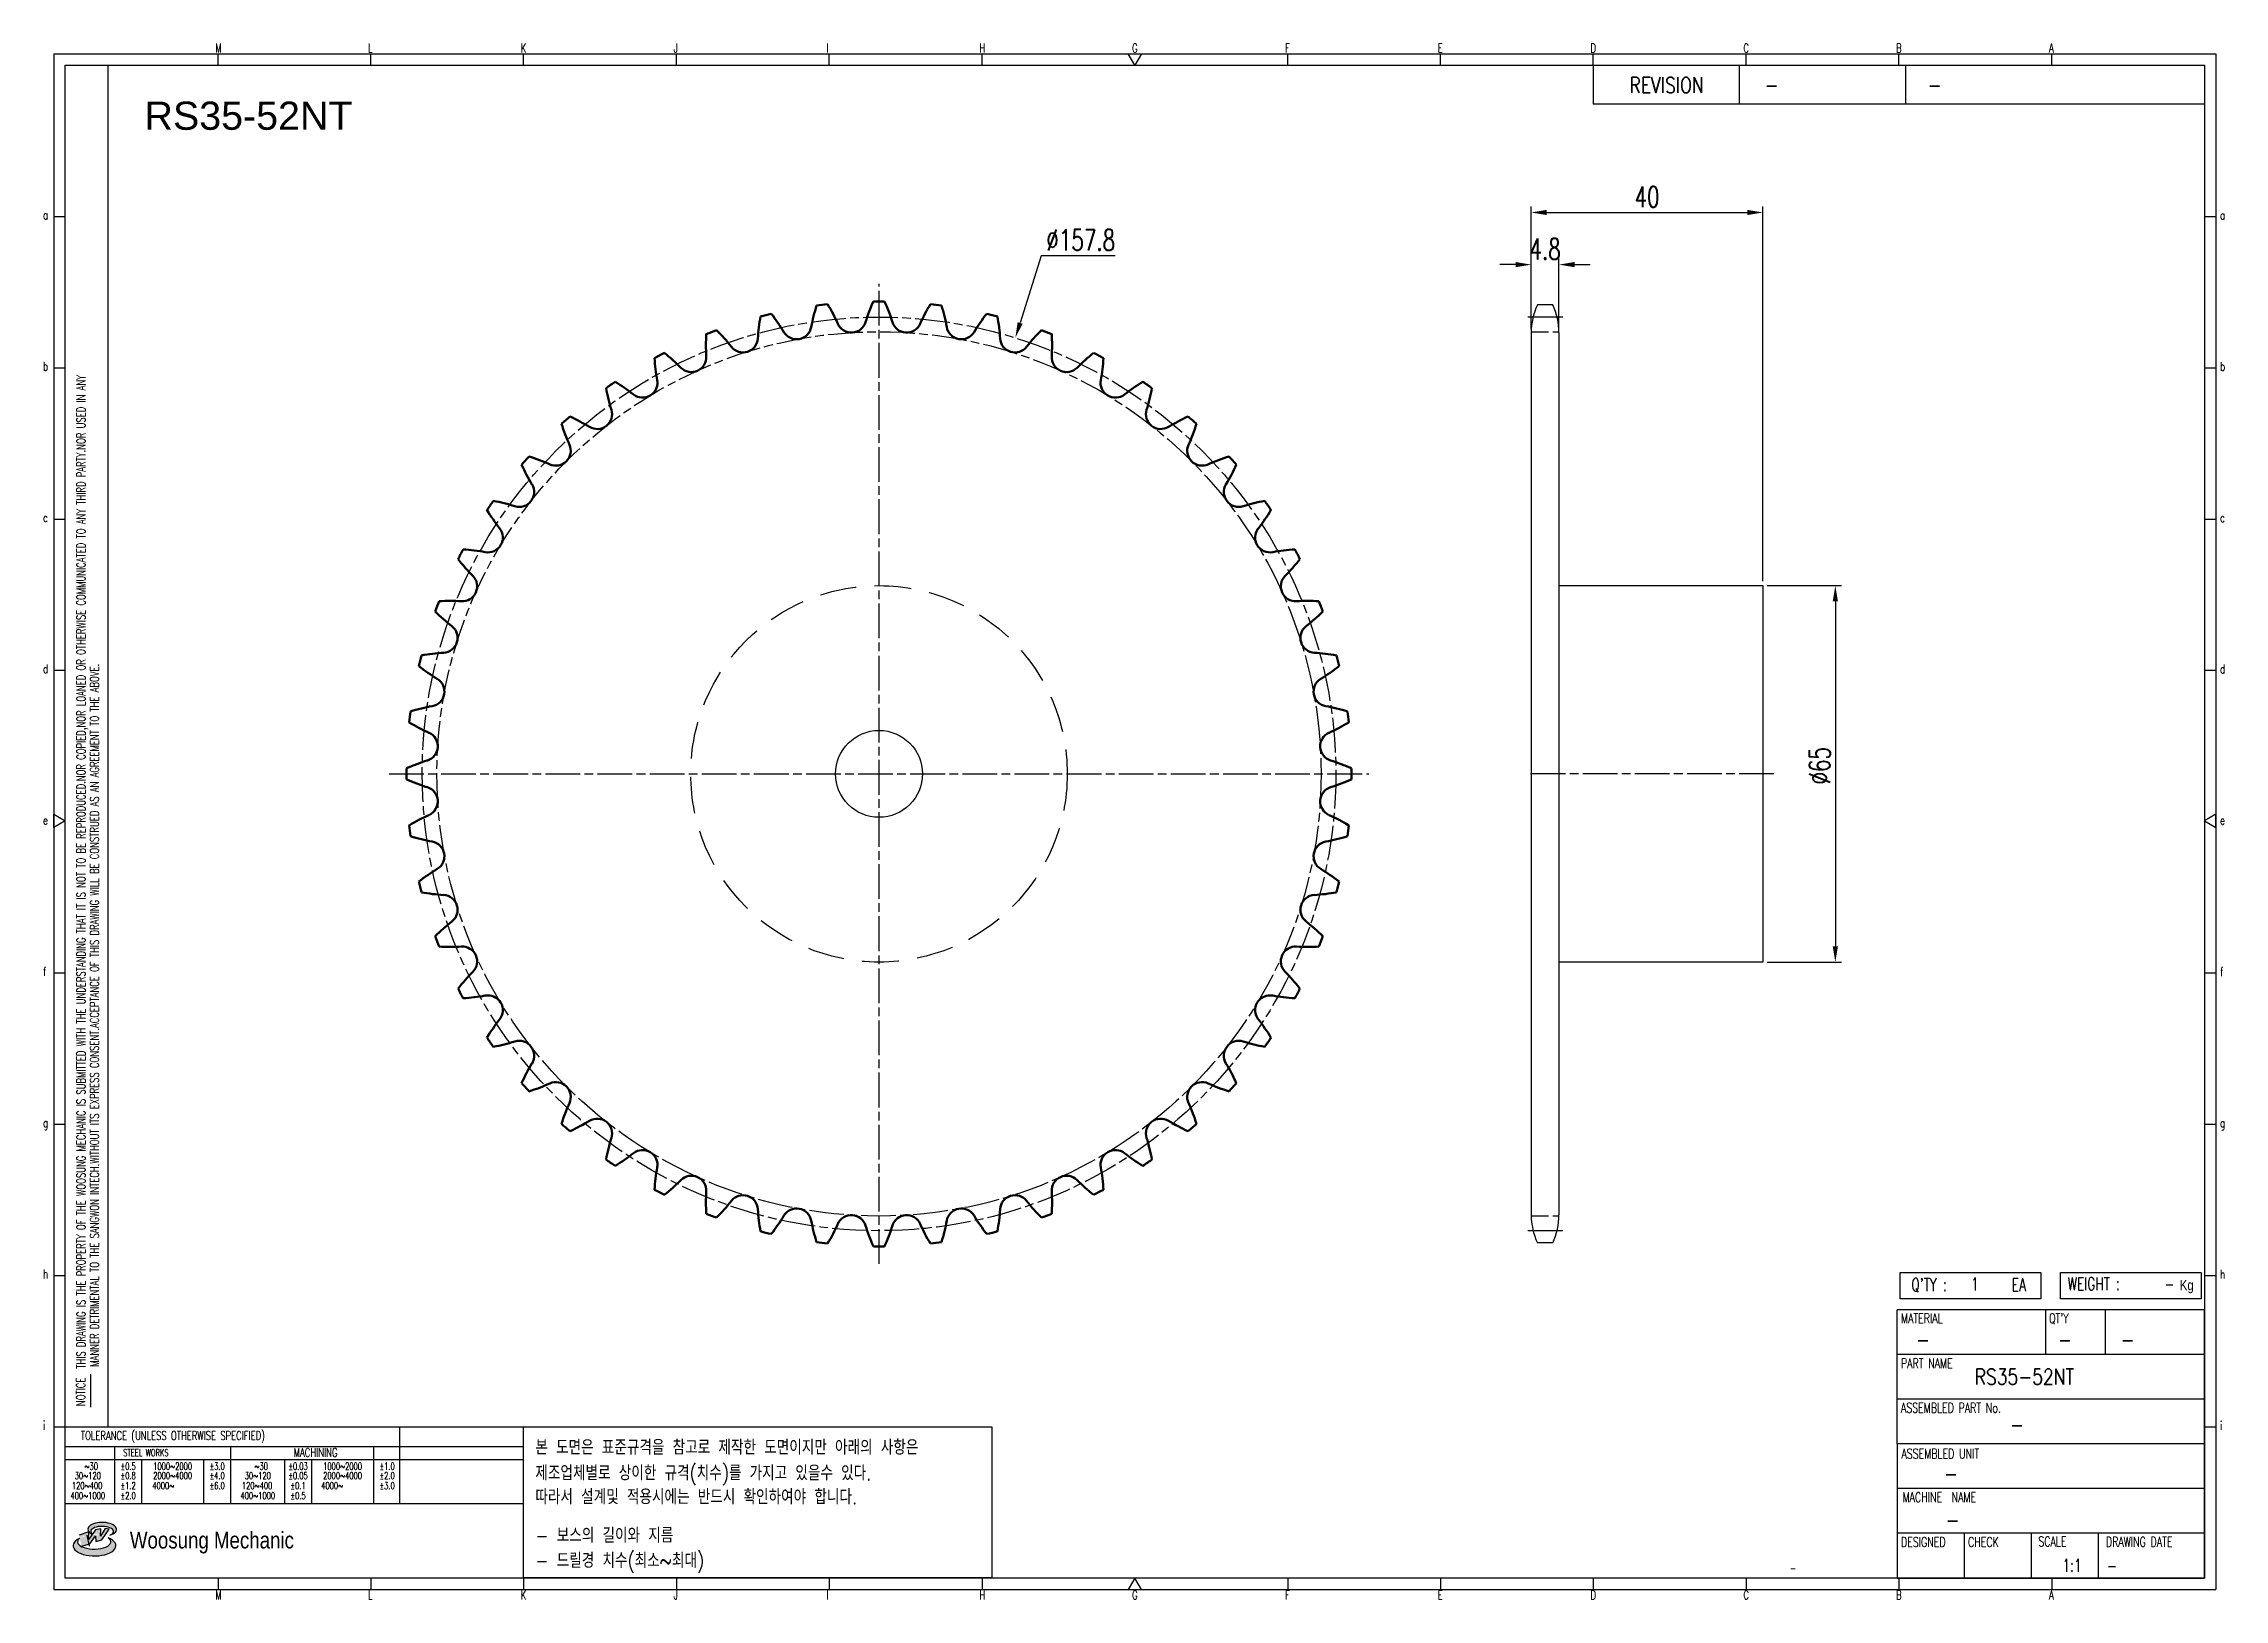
# Model space of a CAD drawing. Header units: millimetres. Extents: x -44812 to -44435, y 1096 to 1364.
import ezdxf
from ezdxf.enums import TextEntityAlignment as Align

# ---------------------------------------------------------------- set-up
doc = ezdxf.new("R2010")
doc.units = ezdxf.units.MM
for name, pattern in [('AM_ISO02W050', [7.5, 6, -1.5]), ('AM_ISO02W050x2', [3.75, 3, -0.75]), ('AM_ISO08W050', [18, 12, -1.5, 3, -1.5]), ('AM_ISO08W050x2', [9, 6, -0.75, 1.5, -0.75]), ('HIDDEN', [9.525, 6.35, -3.175])]:
    doc.linetypes.add(name, pattern=pattern)
for name, color, linetype, lineweight in [('AM_0N', 7, 'Continuous', 50), ('AM_3N', 6, 'AM_ISO02W050', 25), ('AM_7', 4, 'AM_ISO08W050', 25), ('AM_7N', 4, 'AM_ISO08W050', 25)]:
    doc.layers.add(name, color=color, linetype=linetype, lineweight=lineweight)
for name, color, linetype in [('HL', 2, 'HIDDEN'), ('S-DIM', 7, 'Continuous'), ('TITLE', 7, 'Continuous'), ('도면레이아웃', 7, 'Continuous')]:
    doc.layers.add(name, color=color, linetype=linetype)
doc.styles.add('HAN', font='ROMANS.shx', dxfattribs={"width": 0.7, "bigfont": 'whgtxt.shx'})
doc.styles.add('HKD_ST2', font='romans.shx', dxfattribs={"width": 0.7, "height": 4, "bigfont": '@extfont2.shx'})
doc.styles.add('HSG', font='SIMPLEX.shx', dxfattribs={"width": 0.7, "bigfont": 'HSG.shx'})
doc.styles.add('ROMANS', font='romans.shx', dxfattribs={"width": 0.7, "bigfont": 'whgtxt.shx'})
doc.styles.add('SLDTEXTSTYLE4', font='arial.ttf', dxfattribs={"width": 0.8})
doc.styles.get("Standard").update_dxf_attribs({"font": 'arial.ttf'})
doc.dimstyles.new('APP6', dxfattribs={"dimscale": 1.5, "dimtxt": 2.4, "dimasz": 1.8, "dimexe": 0.7, "dimexo": 0.5, "dimgap": 0.6, "dimtad": 1, "dimtoh": 1, "dimdec": 1, "dimrnd": 0.01, "dimzin": 9, "dimdsep": 46, "dimtxsty": 'HSG', "dimcen": 0, "dimclrd": 1, "dimclre": 1, "dimclrt": 256, "dimazin": 2, "dimtp": 1, "dimtm": 1, "dimtfac": 0.5, "dimtdec": 1, "dimtofl": 0, "dimtmove": 0, "dimatfit": 3, "dimfxl": 0, "dimtvp": 1, "dimtolj": 2, "dimlwd": -1, "dimlwe": -1, "dimarcsym": 0})

# ---------------------------------------------------------------- blocks, each defined once
blk = doc.blocks.new('SUYWSHJH')
at = {"layer": '도면레이아웃'}
h = blk.add_hatch(color=10, dxfattribs=at)
h.paths.add_polyline_path([(1.544, 35.177), (1.554, 34.966), (1.779, 35.034), (2.054, 35.422), (1.908, 35.446), (1.728, 35.167), (1.741, 35.439), (1.547, 35.405), (1.292, 35.041), (1.295, 35.33), (0.943, 35.208), (1.03, 34.8), (1.336, 34.885)])
edge = h.paths.add_edge_path()
edge.add_ellipse((1.795, 35.421), major_axis=(-0.53, 0), ratio=0.487785, start_angle=122.36065, end_angle=403.39574)
edge.add_line((1.411, 35.244), (1.419, 35.261))
edge.add_ellipse((1.798, 35.344), major_axis=(-0.423, 0), ratio=0.444396, start_angle=131.58977, end_angle=386.19408, ccw=False)
edge = h.paths.add_edge_path()
edge.add_ellipse((1.512, 34.815), major_axis=(-0.793, 0), ratio=0.480113, start_angle=314.67633, end_angle=590.85213)
edge.add_ellipse((1.501, 34.958), major_axis=(-0.62, 0), ratio=0.43311, start_angle=331.7024, end_angle=574.42495, ccw=False)
for p, q in [((0, 90.118), (80.15, 90.118)), ((0, 90.118), (0, 33.191)), ((6.089, 89.693), (6.089, 90.118)), ((11.753, 89.693), (11.753, 90.118)), ((17.418, 89.693), (17.418, 90.118)), ((23.082, 89.693), (23.082, 90.118)), ((28.746, 89.693), (28.746, 90.118)), ((34.411, 89.693), (34.411, 90.118)), ((45.739, 89.693), (45.739, 90.118)), ((51.404, 89.693), (51.404, 90.118)), ((57.068, 89.693), (57.068, 90.118)), ((62.732, 89.693), (62.732, 90.118)), ((68.397, 89.693), (68.397, 90.118)), ((74.061, 89.693), (74.061, 90.118)), ((80.15, 90.118), (80.15, 33.191)), ((0, 84.085), (0.425, 84.085)), ((79.725, 84.085), (80.15, 84.085)), ((0, 78.478), (0.425, 78.478)), ((79.725, 78.478), (80.15, 78.478)), ((0, 72.87), (0.425, 72.87)), ((79.725, 72.87), (80.15, 72.87)), ((0, 67.262), (0.425, 67.262)), ((79.725, 67.262), (80.15, 67.262)), ((0, 56.047), (0.425, 56.047)), ((79.725, 56.047), (80.15, 56.047)), ((0, 50.439), (0.425, 50.439)), ((79.725, 50.439), (80.15, 50.439)), ((0, 44.832), (0.425, 44.832)), ((79.725, 44.832), (80.15, 44.832)), ((1.377, 39.947), (1.377, 41.174)), ((0, 39.224), (0.425, 39.224)), ((79.725, 39.224), (80.15, 39.224)), ((0, 33.191), (80.15, 33.191)), ((6.089, 33.616), (6.089, 33.191)), ((11.753, 33.616), (11.753, 33.191)), ((17.418, 33.616), (17.418, 33.191)), ((23.082, 33.616), (23.082, 33.191)), ((28.746, 33.616), (28.746, 33.191)), ((34.411, 33.616), (34.411, 33.191)), ((45.739, 33.616), (45.739, 33.191)), ((51.404, 33.616), (51.404, 33.191)), ((57.068, 33.616), (57.068, 33.191)), ((62.732, 33.616), (62.732, 33.191)), ((68.397, 33.616), (68.397, 33.191)), ((74.061, 33.616), (74.061, 33.191))]:
    blk.add_line(p, q)
at = {"color": 2}
for p, q in [((2.017, 39.224), (2.017, 89.693)), ((0.425, 39.224), (17.418, 39.224)), ((12.816, 39.224), (12.816, 36.382)), ((17.418, 33.616), (17.418, 39.224)), ((0.425, 38.487), (17.418, 38.487)), ((0.425, 38.012), (17.418, 38.012)), ((2.257, 38.487), (2.257, 36.382)), ((3.257, 38.012), (3.257, 36.382)), ((5.557, 38.012), (5.557, 36.382)), ((6.557, 38.5), (6.557, 36.382)), ((8.557, 38.012), (8.557, 36.382)), ((9.557, 38.026), (9.557, 36.382)), ((11.857, 38.487), (11.857, 36.382)), ((0.425, 36.382), (17.418, 36.382))]:
    blk.add_line(p, q, dxfattribs=at)
at = {"color": 6, "ltscale": 0.5}
for p, q in [((57.068, 89.693), (57.068, 88.246)), ((62.47, 89.693), (62.47, 88.246)), ((68.635, 89.693), (68.635, 88.246)), ((79.725, 88.246), (57.068, 88.246)), ((68.336, 38.59), (68.336, 43.563)), ((79.725, 43.563), (68.336, 43.563)), ((73.827, 43.563), (73.827, 41.905)), ((76.037, 43.563), (76.037, 41.905)), ((79.725, 38.59), (79.725, 43.563)), ((79.725, 41.905), (68.336, 41.905)), ((79.725, 40.248), (68.336, 40.248)), ((68.336, 38.59), (68.336, 33.616)), ((79.725, 38.59), (68.336, 38.59)), ((79.725, 33.616), (79.725, 38.59)), ((79.725, 36.932), (68.336, 36.932)), ((79.725, 35.274), (68.336, 35.274)), ((70.822, 33.616), (70.822, 35.274)), ((73.309, 33.616), (73.309, 35.274)), ((75.796, 33.616), (75.796, 35.274)), ((68.336, 33.616), (79.725, 33.616))]:
    blk.add_line(p, q, dxfattribs=at)
for points in [[(40.075, 89.693), (39.83, 90.118), (40.32, 90.118)], [(0.425, 89.693), (79.725, 89.693), (79.725, 33.616), (0.425, 33.616)], [(0.425, 61.679), (0, 61.433), (0, 61.924)], [(79.725, 61.679), (80.15, 61.433), (80.15, 61.924)], [(40.075, 33.616), (39.83, 33.191), (40.32, 33.191)]]:
    blk.add_lwpolyline(points, close=True)
at = {"layer": 'TITLE', "color": 20}
for p, q in [((68.449, 43.961), (68.449, 44.936)), ((68.449, 44.936), (73.654, 44.936)), ((73.654, 44.936), (73.654, 43.961)), ((74.39, 43.961), (74.39, 44.936)), ((74.39, 44.936), (79.595, 44.936)), ((79.595, 44.936), (79.595, 43.961)), ((73.654, 43.961), (68.449, 43.961)), ((79.595, 43.961), (74.39, 43.961))]:
    blk.add_line(p, q, dxfattribs=at)
at = {"layer": '도면레이아웃'}
for p, q in [((1.295, 35.33), (0.943, 35.208)), ((1.03, 34.8), (1.336, 34.885)), ((1.224, 35.208), (1.311, 34.8)), ((1.224, 35.208), (1.224, 35.208)), ((1.547, 35.405), (1.292, 35.041)), ((1.292, 35.041), (1.295, 35.33)), ((1.336, 34.885), (1.544, 35.177)), ((1.419, 35.261), (1.411, 35.244)), ((1.544, 35.177), (1.554, 34.966)), ((1.741, 35.439), (1.547, 35.405)), ((1.554, 34.966), (1.779, 35.034)), ((1.908, 35.446), (1.728, 35.167)), ((1.728, 35.167), (1.741, 35.439)), ((1.779, 35.034), (2.054, 35.422)), ((2.054, 35.422), (1.908, 35.446))]:
    blk.add_line(p, q, dxfattribs=at)
for centre, major_axis, ratio, start_param, end_param in [((1.795, 35.421), (-0.53, 0), 0.487785, 2.135596, 7.040584), ((1.512, 34.815), (-0.793, 0), 0.480113, 5.492138, 10.312315), ((1.501, 34.958), (-0.62, 0), 0.43311, 5.789299, 10.025607), ((1.798, 35.344), (-0.423, 0), 0.444396, 2.296675, 6.740358)]:
    blk.add_ellipse(centre, major_axis=major_axis, ratio=ratio, start_param=start_param, end_param=end_param, dxfattribs=at)
at = {"color": 4, "style": 'HKD_ST2', "width": 0.7}
for s, p in [('M', (5.988, 90.164)), ('L', (11.652, 90.164)), ('K', (17.316, 90.164)), ('J', (22.981, 90.164)), ('I', (28.645, 90.164)), ('H', (34.309, 90.164)), ('G', (39.974, 90.164)), ('F', (45.638, 90.164)), ('E', (51.302, 90.164)), ('D', (56.967, 90.164)), ('C', (62.631, 90.164)), ('B', (68.295, 90.164)), ('A', (73.96, 90.164)), ('a', (-0.395, 83.976)), ('a', (80.305, 83.97)), ('b', (-0.395, 78.368)), ('b', (80.305, 78.362)), ('c', (-0.395, 72.76)), ('c', (80.305, 72.754)), ('d', (-0.395, 67.153)), ('d', (80.305, 67.147)), ('e', (-0.395, 61.545)), ('e', (80.305, 61.539)), ('f', (-0.395, 55.937)), ('f', (80.305, 55.931)), ('g', (-0.395, 50.33)), ('g', (80.305, 50.324)), ('h', (-0.395, 44.722)), ('h', (80.305, 44.716)), ('i', (-0.395, 39.114)), ('i', (80.305, 39.108)), ('M', (5.988, 32.824)), ('L', (11.652, 32.824)), ('K', (17.316, 32.824)), ('J', (22.981, 32.824)), ('I', (28.645, 32.824)), ('H', (34.309, 32.824)), ('G', (39.974, 32.824)), ('F', (45.638, 32.824)), ('E', (51.302, 32.824)), ('D', (56.967, 32.824)), ('C', (62.631, 32.824)), ('B', (68.295, 32.824)), ('A', (73.96, 32.824))]:
    blk.add_text(s, height=0.326, dxfattribs=at).set_placement(p)
for s, height, style, width, p in [('REVISION', 0.5806, 'HAN', 0.8, (58.415, 88.664)), ('-', 0.581, 'HAN', 0.8, (63.426, 88.664)), ('-', 0.581, 'HAN', 0.8, (69.468, 88.664)), ("Q'TY : ", 0.4746, 'HKD_ST2', 0.7, (68.857, 44.253)), ('1', 0.475, 'HKD_ST2', 0.7, (71.071, 44.275)), ('EA', 0.4746, 'HKD_ST2', 0.7, (72.578, 44.253)), ('WEIGHT : ', 0.4746, 'HKD_ST2', 0.7, (74.65, 44.286)), ('-', 0.581, 'HAN', 0.8, (69.029, 42.157)), ('-', 0.581, 'HAN', 0.8, (74.289, 42.157)), ('-', 0.581, 'HAN', 0.8, (76.623, 42.157)), ('-', 0.581, 'HAN', 0.8, (72.515, 39.013)), ('-', 0.581, 'HAN', 0.8, (70.067, 37.189)), ('-', 0.581, 'HAN', 0.8, (70.126, 35.48)), ('1:1', 0.4746, 'HKD_ST2', 0.7, (74.458, 33.848)), ('-', 0.475, 'HKD_ST2', 0.7, (76.112, 33.837))]:
    blk.add_text(s, height=height, dxfattribs=dict(style=style, width=width)).set_placement(p)
at = {"color": 1, "style": 'HKD_ST2', "width": 0.7}
for s, p in [(' THIS DRAWING IS THE PROPERTY OF THE WOOSUNG MECHANIC IS SUBMITTED WITH THE UNDERSTANDING THAT IT IS NOT TO BE REPRODUCED.NOR COPIED,NOR LOANED OR OTHERWISE COMMUNICATED TO ANY THIRD PARTY.NOR USED IN ANY', (1.173, 41.217)), ('MANNER DETRIMENTAL TO THE SANGWON INTECH.WITHOUT ITS EXPRESS CONSENT.ACCEPTANCE OF THIS DRAWING WILL BE CONSTRUED AS AN AGREEMENT TO THE ABOVE.', (1.672, 41.447))]:
    blk.add_text(s, height=0.326266, rotation=90, dxfattribs=at).set_placement(p)
at = {"style": 'HKD_ST2', "width": 0.7}
blk.add_text('-', height=0.475, dxfattribs=at).set_placement((78.613, 44.286), align=Align.RIGHT)
at = {"color": 4, "style": 'HKD_ST2', "width": 0.7}
for s, height, p in [('MATERIAL', 0.3651, (68.474, 43.425)), ("QT'Y", 0.3651, (73.965, 43.425)), ('PART NAME', 0.3651, (68.474, 41.756)), ('ASSEMBLED PART No.', 0.36511, (68.474, 40.109)), ('ASSEMBLED UNIT', 0.36511, (68.49, 38.408)), ('MACHINE  NAME', 0.36511, (68.532, 36.794)), ('DESIGNED', 0.3651, (68.474, 35.136)), ('CHECK', 0.3651, (70.961, 35.136)), ('SCALE', 0.3651, (73.566, 35.153)), ('DRAWING DATE', 0.36511, (76.071, 35.141))]:
    blk.add_text(s, height=height, dxfattribs=at).set_placement(p, align=Align.TOP_LEFT)
at = {"style": 'HKD_ST2', "width": 0.7}
blk.add_text('NOTICE', height=0.3263, rotation=90, dxfattribs=at).set_placement((1.163, 39.988))
for s, height, style, width, p in [('TOLERANCE (UNLESS OTHERWISE SPECIFIED)', 0.32627, 'HKD_ST2', 0.7, (4.417, 38.896)), ('-', 0.326, 'ROMANS', 0.65, (64.469, 33.975))]:
    blk.add_text(s, height=height, dxfattribs=dict(style=style, width=width)).set_placement(p, align=Align.MIDDLE_CENTER)
at = {"color": 4, "style": 'HKD_ST2', "width": 0.7}
for s, height, p in [('STEEL WORKS', 0.26101, (3.416, 38.268)), ('MACHINING', 0.3263, (9.707, 38.27)), ('%%P0.5', 0.261, (2.757, 37.762)), ('%%P0.8', 0.261, (2.757, 37.411)), ('%%P3.0', 0.261, (6.057, 37.762)), ('%%P4.0', 0.261, (6.057, 37.411)), ('%%P0.03', 0.261, (9.057, 37.762)), ('%%P0.05', 0.261, (9.057, 37.411)), ('%%P1.0', 0.261, (12.357, 37.762)), ('%%P2.0', 0.261, (12.357, 37.411)), ('%%P1.2', 0.261, (2.757, 37.045)), ('%%P2.0', 0.261, (2.757, 36.67)), ('%%P6.0', 0.261, (6.057, 37.045)), ('%%P0.1', 0.261, (9.057, 37.045)), ('%%P0.5', 0.261, (9.057, 36.67)), ('%%P3.0', 0.261, (12.357, 37.045))]:
    blk.add_text(s, height=height, dxfattribs=at).set_placement(p, align=Align.MIDDLE)
for s, height, p in [('30%%126120', 0.261, (1.263, 37.411)), ('%%12630', 0.261, (1.389, 37.762)), ('2000%%1264000', 0.26101, (4.407, 37.411)), ('1000%%1262000', 0.26101, (4.407, 37.762)), ('30%%126120', 0.261, (7.563, 37.411)), ('%%12630', 0.261, (7.689, 37.762)), ('2000%%1264000', 0.26101, (10.707, 37.411)), ('1000%%1262000', 0.26101, (10.707, 37.762)), ('400%%1261000', 0.26101, (1.263, 36.67)), ('120%%126400', 0.26101, (1.237, 37.045)), ('4000%%126', 0.261, (4.061, 37.045)), ('400%%1261000', 0.26101, (7.563, 36.67)), ('120%%126400', 0.26101, (7.537, 37.045)), ('4000%%126', 0.261, (10.321, 37.045))]:
    blk.add_text(s, height=height, dxfattribs=at).set_placement(p, align=Align.MIDDLE_CENTER)
at = {"color": 1, "style": 'SLDTEXTSTYLE4', "width": 0.8}
blk.add_text('Woosung Mechanic', height=0.61957, dxfattribs=at).set_placement((2.822, 34.711))
at = {"layer": 'TITLE', "width": 0.8}
blk.add_text('Kg', height=0.3789, dxfattribs=at).set_placement((78.807, 44.286))
blk = doc.blocks.new('*D615')
at = {"layer": 'Defpoints', "color": 0, "transparency": 16777216}
for p in [(-44550.11, 1326.31), (-44554.91, 1314.54), (-44550.11, 1314.54)]:
    blk.add_point(p, dxfattribs=at)
at = {"layer": 'S-DIM', "color": 1, "transparency": 16777216}
for p, q in [((-44557.61, 1326.31), (-44560.31, 1326.31)), ((-44554.91, 1315.29), (-44554.91, 1327.36)), ((-44550.11, 1315.29), (-44550.11, 1327.36)), ((-44547.41, 1326.31), (-44544.71, 1326.31))]:
    blk.add_line(p, q, dxfattribs=at)
for points in [[(-44557.61, 1326.76), (-44557.61, 1325.86), (-44554.91, 1326.31)], [(-44547.41, 1326.76), (-44547.41, 1325.86), (-44550.11, 1326.31)]]:
    blk.add_solid(points, dxfattribs=at)
at = {"layer": 'S-DIM', "transparency": 16777216, "insert": (-44552.51, 1329.01), "char_height": 3.6, "attachment_point": 5, "style": 'HSG'}
blk.add_mtext('\\A2;4.8', dxfattribs=at)
blk = doc.blocks.new('*D616')
at = {"layer": 'Defpoints', "color": 0, "transparency": 16777216}
for p in [(-44514.91, 1335.31), (-44554.91, 1314.54), (-44514.91, 1270.88)]:
    blk.add_point(p, dxfattribs=at)
at = {"layer": 'S-DIM', "color": 1, "transparency": 16777216}
for p, q in [((-44554.91, 1315.29), (-44554.91, 1336.36)), ((-44552.21, 1335.31), (-44517.61, 1335.31)), ((-44514.91, 1271.63), (-44514.91, 1336.36))]:
    blk.add_line(p, q, dxfattribs=at)
for points in [[(-44552.21, 1335.76), (-44552.21, 1334.86), (-44554.91, 1335.31)], [(-44517.61, 1335.76), (-44517.61, 1334.86), (-44514.91, 1335.31)]]:
    blk.add_solid(points, dxfattribs=at)
at = {"layer": 'S-DIM', "transparency": 16777216, "insert": (-44534.91, 1338.01), "char_height": 3.6, "attachment_point": 5, "style": 'HSG'}
blk.add_mtext('\\A2;40', dxfattribs=at)
blk = doc.blocks.new('*D617')
at = {"layer": 'Defpoints', "color": 0, "transparency": 16777216}
for p in [(-44514.91, 1270.88), (-44514.91, 1205.88), (-44502.39, 1205.88)]:
    blk.add_point(p, dxfattribs=at)
at = {"layer": 'S-DIM', "color": 1, "transparency": 16777216}
for p, q in [((-44514.16, 1270.88), (-44501.34, 1270.88)), ((-44502.39, 1268.18), (-44502.39, 1208.58)), ((-44514.16, 1205.88), (-44501.34, 1205.88))]:
    blk.add_line(p, q, dxfattribs=at)
for points in [[(-44502.84, 1268.18), (-44501.94, 1268.18), (-44502.39, 1270.88)], [(-44502.84, 1208.58), (-44501.94, 1208.58), (-44502.39, 1205.88)]]:
    blk.add_solid(points, dxfattribs=at)
at = {"layer": 'S-DIM', "transparency": 16777216, "insert": (-44505.09, 1239.78), "char_height": 3.6, "attachment_point": 5, "rotation": 90, "style": 'HSG'}
blk.add_mtext('\\A2;%%c65', dxfattribs=at)
blk = doc.blocks.new('*D618')
at = {"layer": 'Defpoints', "color": 0, "transparency": 16777216}
for p in [(-44643.97, 1313.66), (-44691.08, 1163.1)]:
    blk.add_point(p, dxfattribs=at)
at = {"layer": 'S-DIM', "color": 1, "transparency": 16777216}
for p, q in [((-44639.53, 1327.85), (-44643.16, 1316.24)), ((-44626.75, 1327.85), (-44639.53, 1327.85))]:
    blk.add_line(p, q, dxfattribs=at)
blk.add_solid([(-44643.59, 1316.37), (-44642.73, 1316.1), (-44643.97, 1313.66)], dxfattribs=at)
at = {"layer": 'S-DIM', "transparency": 16777216, "insert": (-44632.69, 1330.55), "char_height": 3.6, "attachment_point": 5, "style": 'HSG'}
blk.add_mtext('\\A2;∅157.8', dxfattribs=at)

msp = doc.modelspace()

# ---------------------------------------------------------------- linework, layer by layer
for p, q in [((-44551.18, 1319.34), (-44553.84, 1319.34)), ((-44554.91, 1314.54), (-44554.91, 1162.23)), ((-44550.11, 1314.54), (-44550.11, 1162.23)), ((-44551.18, 1157.43), (-44553.84, 1157.43))]:
    msp.add_line(p, q)
msp.add_lwpolyline([(-44550.11, 1270.88), (-44514.91, 1270.88), (-44514.91, 1205.88), (-44550.11, 1205.88)])
at = {"color": 4}
msp.add_lwpolyline([(-44728.89, 1125.66), (-44648.02, 1125.66), (-44648.02, 1099.54), (-44728.89, 1099.54)], close=True, dxfattribs=at)
msp.add_circle((-44667.52, 1238.38), 7.5)
for centre, start, end in [((-44543.61, 1314.54), 154.8633, 180), ((-44561.41, 1314.54), 0, 25.1367), ((-44543.61, 1162.23), 180, 205.1367), ((-44561.41, 1162.23), 334.8633, 0)]:
    msp.add_arc(centre, 11.3, start, end)
at = {"layer": 'AM_0N'}
for centre, radius, start, end in [((-44646.85, 1309.54), 32.92, 162.8262, 169.5192), ((-44667.52, 1238.38), 81.59, 96.2528, 97.5933), ((-44704.62, 1302.52), 32.92, 24.3269, 31.0199), ((-44638.43, 1306.53), 32.92, 155.9031, 162.5962), ((-44667.52, 1238.38), 81.59, 89.3297, 90.6703), ((-44696.62, 1306.53), 32.92, 17.4038, 24.0969), ((-44630.43, 1302.52), 32.92, 148.9801, 155.6731), ((-44667.52, 1238.38), 81.59, 82.4067, 83.7472), ((-44688.19, 1309.54), 32.92, 10.4808, 17.1738), ((-44664.48, 1312.42), 32.92, 176.6724, 183.3654), ((-44667.52, 1238.38), 81.59, 110.099, 111.4395), ((-44718.89, 1291.78), 32.92, 38.1731, 44.8661), ((-44655.58, 1311.51), 32.92, 169.7493, 176.4423), ((-44667.52, 1238.38), 81.59, 103.1759, 104.5164), ((-44712.08, 1297.58), 32.92, 31.25, 37.943), ((-44681.75, 1315.99), 2.57, 211.25, 349.5192), ((-44672.29, 1317.14), 2.57, 204.3269, 342.5962), ((-44662.76, 1317.14), 2.57, 197.4038, 335.6731), ((-44653.3, 1315.99), 2.57, 190.4808, 328.75), ((-44622.97, 1297.58), 32.92, 142.057, 148.75), ((-44667.52, 1238.38), 81.59, 75.4836, 76.8241), ((-44679.47, 1311.51), 32.92, 3.5577, 10.2507), ((-44616.15, 1291.78), 32.92, 135.1339, 141.8269), ((-44667.52, 1238.38), 81.59, 68.5605, 69.901), ((-44670.56, 1312.42), 32.92, 356.6346, 3.3276), ((-44667.52, 1238.38), 81.59, 117.022, 118.3626), ((-44724.96, 1285.2), 32.92, 45.0962, 51.7892), ((-44699.91, 1310.33), 2.57, 225.0962, 3.3654), ((-44691, 1313.71), 2.57, 218.1731, 356.4423), ((-44644.05, 1313.71), 2.57, 183.5577, 321.8269), ((-44635.14, 1310.33), 2.57, 176.6346, 314.9038), ((-44610.09, 1285.2), 32.92, 128.2108, 134.9038), ((-44667.52, 1238.38), 81.59, 61.6374, 62.978), ((-44673.43, 1312.24), 32.92, 183.5954, 190.2885), ((-44661.62, 1312.24), 32.92, 349.7115, 356.4046), ((-44667.52, 1238.38), 81.59, 123.9451, 125.2856), ((-44682.29, 1310.99), 32.92, 190.5185, 197.2115), ((-44730.18, 1277.94), 32.92, 52.0192, 58.7122), ((-44708.34, 1305.91), 2.57, 232.0192, 10.2885), ((-44626.7, 1305.91), 2.57, 169.7115, 307.9808), ((-44604.87, 1277.94), 32.92, 121.2878, 127.9808), ((-44667.52, 1238.38), 81.59, 54.7144, 56.0549), ((-44652.76, 1310.99), 32.92, 342.7885, 349.4815), ((-44667.52, 1238.38), 81.59, 130.8682, 132.2087), ((-44734.49, 1270.1), 32.92, 58.9423, 65.6353), ((-44716.18, 1300.49), 2.57, 238.9423, 17.2115), ((-44618.86, 1300.49), 2.57, 162.7885, 301.0577), ((-44600.56, 1270.1), 32.92, 114.3647, 121.0577), ((-44667.52, 1238.38), 81.59, 47.7913, 49.1318), ((-44690.93, 1308.68), 32.92, 197.4416, 204.1346), ((-44644.11, 1308.68), 32.92, 335.8654, 342.5584), ((-44667.52, 1238.38), 81.59, 137.7913, 139.1318), ((-44699.24, 1305.35), 32.92, 204.3647, 211.0577), ((-44737.83, 1261.79), 32.92, 65.8654, 72.5584), ((-44723.32, 1294.17), 2.57, 245.8654, 24.1346), ((-44611.73, 1294.17), 2.57, 155.8654, 294.1346), ((-44597.22, 1261.79), 32.92, 107.4416, 114.1346), ((-44635.81, 1305.35), 32.92, 328.9423, 335.6353), ((-44667.52, 1238.38), 81.59, 40.8682, 42.2087), ((-44729.64, 1287.04), 2.57, 252.7885, 31.0577), ((-44605.41, 1287.04), 2.57, 148.9423, 287.2115), ((-44667.52, 1238.38), 81.59, 144.7144, 146.0549), ((-44740.13, 1253.15), 32.92, 72.7885, 79.4815), ((-44594.91, 1253.15), 32.92, 100.5185, 107.2115), ((-44667.52, 1238.38), 81.59, 33.9451, 35.2856), ((-44735.05, 1279.2), 2.57, 259.7115, 37.9808), ((-44707.08, 1301.04), 32.92, 211.2878, 217.9808), ((-44600, 1279.2), 2.57, 142.0192, 280.2885), ((-44627.97, 1301.04), 32.92, 322.0192, 328.7122), ((-44667.52, 1238.38), 81.59, 151.6374, 152.978), ((-44741.39, 1244.29), 32.92, 79.7115, 86.4046), ((-44593.66, 1244.29), 32.92, 93.5954, 100.2885), ((-44667.52, 1238.38), 81.59, 27.022, 28.3626), ((-44714.34, 1295.81), 32.92, 218.2108, 224.9038), ((-44620.71, 1295.81), 32.92, 315.0962, 321.7892), ((-44739.48, 1270.76), 2.57, 266.6346, 44.9038), ((-44595.57, 1270.76), 2.57, 135.0962, 273.3654), ((-44667.52, 1238.38), 81.59, 158.5605, 159.901), ((-44720.92, 1289.75), 32.92, 225.1339, 231.8269), ((-44741.56, 1235.34), 32.92, 86.6346, 93.3276), ((-44593.49, 1235.34), 32.92, 86.6724, 93.3654), ((-44614.12, 1289.75), 32.92, 308.1731, 314.8661), ((-44667.52, 1238.38), 81.59, 20.099, 21.4395), ((-44742.85, 1261.86), 2.57, 273.5577, 51.8269), ((-44592.19, 1261.86), 2.57, 128.1731, 266.4423), ((-44667.52, 1238.38), 81.59, 165.4836, 166.8241), ((-44740.65, 1226.44), 32.92, 93.5577, 100.2507), ((-44594.4, 1226.44), 32.92, 79.7493, 86.4423), ((-44667.52, 1238.38), 81.59, 13.1759, 14.5164), ((-44726.73, 1282.94), 32.92, 232.057, 238.75), ((-44745.13, 1252.6), 2.57, 280.4808, 58.75), ((-44589.91, 1252.6), 2.57, 121.25, 259.5192), ((-44608.32, 1282.94), 32.92, 301.25, 307.943), ((-44667.52, 1238.38), 81.59, 172.4067, 173.7472), ((-44731.67, 1275.48), 32.92, 238.9801, 245.6731), ((-44738.68, 1217.71), 32.92, 100.4808, 107.1738), ((-44596.37, 1217.71), 32.92, 72.8262, 79.5192), ((-44603.38, 1275.48), 32.92, 294.3269, 301.0199), ((-44667.52, 1238.38), 81.59, 6.2528, 7.5933), ((-44746.28, 1243.15), 2.57, 287.4038, 65.6731), ((-44588.77, 1243.15), 2.57, 114.3269, 252.5962), ((-44667.52, 1238.38), 81.59, 179.3297, 180.6703), ((-44735.67, 1209.29), 32.92, 107.4038, 114.0969), ((-44599.38, 1209.29), 32.92, 65.9031, 72.5962), ((-44667.52, 1238.38), 81.59, 359.3297, 0.6703), ((-44735.67, 1267.48), 32.92, 245.9031, 252.5962), ((-44746.28, 1233.62), 2.57, 294.3269, 72.5962), ((-44588.77, 1233.62), 2.57, 107.4038, 245.6731), ((-44599.38, 1267.48), 32.92, 287.4038, 294.0969), ((-44731.67, 1201.28), 32.92, 114.3269, 121.0199), ((-44667.52, 1238.38), 81.59, 186.2528, 187.5933), ((-44738.68, 1259.05), 32.92, 252.8262, 259.5192), ((-44596.37, 1259.05), 32.92, 280.4808, 287.1738), ((-44603.38, 1201.28), 32.92, 58.9801, 65.6731), ((-44667.52, 1238.38), 81.59, 352.4067, 353.7472), ((-44745.13, 1224.16), 2.57, 301.25, 79.5192), ((-44589.91, 1224.16), 2.57, 100.4808, 238.75), ((-44726.73, 1193.82), 32.92, 121.25, 127.943), ((-44608.32, 1193.82), 32.92, 52.057, 58.75), ((-44667.52, 1238.38), 81.59, 193.1759, 194.5164), ((-44740.65, 1250.32), 32.92, 259.7493, 266.4423), ((-44742.85, 1214.91), 2.57, 308.1731, 86.4423), ((-44592.19, 1214.91), 2.57, 93.5577, 231.8269), ((-44594.4, 1250.32), 32.92, 273.5577, 280.2507), ((-44667.52, 1238.38), 81.59, 345.4836, 346.8241), ((-44720.92, 1187.01), 32.92, 128.1731, 134.8661), ((-44614.12, 1187.01), 32.92, 45.1339, 51.8269), ((-44667.52, 1238.38), 81.59, 200.099, 201.4395), ((-44667.52, 1238.38), 81.59, 338.5605, 339.901), ((-44741.56, 1241.42), 32.92, 266.6724, 273.3654), ((-44739.48, 1206), 2.57, 315.0962, 93.3654), ((-44595.57, 1206), 2.57, 86.6346, 224.9038), ((-44593.49, 1241.42), 32.92, 266.6346, 273.3276), ((-44714.34, 1180.95), 32.92, 135.0962, 141.7892), ((-44667.52, 1238.38), 81.59, 207.022, 208.3626), ((-44620.71, 1180.95), 32.92, 38.2108, 44.9038), ((-44667.52, 1238.38), 81.59, 331.6374, 332.978), ((-44741.39, 1232.48), 32.92, 273.5954, 280.2885), ((-44735.05, 1197.56), 2.57, 322.0192, 100.2885), ((-44600, 1197.56), 2.57, 79.7115, 217.9808), ((-44593.66, 1232.48), 32.92, 259.7115, 266.4046), ((-44707.08, 1175.73), 32.92, 142.0192, 148.7122), ((-44627.97, 1175.73), 32.92, 31.2878, 37.9808), ((-44667.52, 1238.38), 81.59, 213.9451, 215.2856), ((-44740.13, 1223.62), 32.92, 280.5185, 287.2115), ((-44729.64, 1189.72), 2.57, 328.9423, 107.2115), ((-44605.41, 1189.72), 2.57, 72.7885, 211.0577), ((-44594.91, 1223.62), 32.92, 252.7885, 259.4815), ((-44667.52, 1238.38), 81.59, 324.7144, 326.0549), ((-44699.24, 1171.41), 32.92, 148.9423, 155.6353), ((-44635.81, 1171.41), 32.92, 24.3647, 31.0577), ((-44667.52, 1238.38), 81.59, 220.8682, 222.2087), ((-44737.83, 1214.97), 32.92, 287.4416, 294.1346), ((-44723.32, 1182.59), 2.57, 335.8654, 114.1346), ((-44611.73, 1182.59), 2.57, 65.8654, 204.1346), ((-44597.22, 1214.97), 32.92, 245.8654, 252.5584), ((-44667.52, 1238.38), 81.59, 317.7913, 319.1318), ((-44690.93, 1168.08), 32.92, 155.8654, 162.5584), ((-44716.18, 1176.27), 2.57, 342.7885, 121.0577), ((-44618.86, 1176.27), 2.57, 58.9423, 197.2115), ((-44644.11, 1168.08), 32.92, 17.4416, 24.1346), ((-44667.52, 1238.38), 81.59, 227.7913, 229.1318), ((-44734.49, 1206.67), 32.92, 294.3647, 301.0577), ((-44682.29, 1165.77), 32.92, 162.7885, 169.4815), ((-44652.76, 1165.77), 32.92, 10.5185, 17.2115), ((-44600.56, 1206.67), 32.92, 238.9423, 245.6353), ((-44667.52, 1238.38), 81.59, 310.8682, 312.2087), ((-44667.52, 1238.38), 81.59, 234.7144, 236.0549), ((-44730.18, 1198.83), 32.92, 301.2878, 307.9808), ((-44708.34, 1170.86), 2.57, 349.7115, 127.9808), ((-44626.7, 1170.86), 2.57, 52.0192, 190.2885), ((-44604.87, 1198.83), 32.92, 232.0192, 238.7122), ((-44667.52, 1238.38), 81.59, 303.9451, 305.2856), ((-44673.43, 1164.52), 32.92, 169.7115, 176.4046), ((-44724.96, 1191.56), 32.92, 308.2108, 314.9038), ((-44699.91, 1166.43), 2.57, 356.6346, 134.9038), ((-44635.14, 1166.43), 2.57, 45.0962, 183.3654), ((-44610.09, 1191.56), 32.92, 225.0962, 231.7892), ((-44661.62, 1164.52), 32.92, 3.5954, 10.2885), ((-44667.52, 1238.38), 81.59, 241.6374, 242.978), ((-44664.48, 1164.35), 32.92, 176.6346, 183.3276), ((-44718.89, 1184.98), 32.92, 315.1339, 321.8269), ((-44691, 1163.05), 2.57, 3.5577, 141.8269), ((-44644.05, 1163.05), 2.57, 38.1731, 176.4423), ((-44616.15, 1184.98), 32.92, 218.1731, 224.8661), ((-44670.56, 1164.35), 32.92, 356.6724, 3.3654), ((-44667.52, 1238.38), 81.59, 297.022, 298.3626), ((-44667.52, 1238.38), 81.59, 248.5605, 249.901), ((-44655.58, 1165.25), 32.92, 183.5577, 190.2507), ((-44712.08, 1179.18), 32.92, 322.057, 328.75), ((-44681.75, 1160.77), 2.57, 10.4808, 148.75), ((-44646.85, 1167.23), 32.92, 190.4808, 197.1738), ((-44704.62, 1174.24), 32.92, 328.9801, 335.6731), ((-44672.29, 1159.62), 2.57, 17.4038, 155.6731), ((-44638.43, 1170.24), 32.92, 197.4038, 204.0969), ((-44696.62, 1170.24), 32.92, 335.9031, 342.5962), ((-44662.76, 1159.62), 2.57, 24.3269, 162.5962), ((-44630.43, 1174.24), 32.92, 204.3269, 211.0199), ((-44688.19, 1167.23), 32.92, 342.8262, 349.5192), ((-44653.3, 1160.77), 2.57, 31.25, 169.5192), ((-44622.97, 1179.18), 32.92, 211.25, 217.943), ((-44679.47, 1165.25), 32.92, 349.7493, 356.4423), ((-44667.52, 1238.38), 81.59, 290.099, 291.4395), ((-44667.52, 1238.38), 81.59, 255.4836, 256.8241), ((-44667.52, 1238.38), 81.59, 262.4067, 263.7472), ((-44667.52, 1238.38), 81.59, 269.3297, 270.6703), ((-44667.52, 1238.38), 81.59, 276.2528, 277.5933), ((-44667.52, 1238.38), 81.59, 283.1759, 284.5164)]:
    msp.add_arc(centre, radius, start, end, dxfattribs=at)
at = {"layer": 'AM_3N', "linetype": 'AM_ISO02W050x2'}
for p, q in [((-44554.91, 1314.69), (-44550.11, 1314.69)), ((-44554.91, 1162.07), (-44550.11, 1162.07))]:
    msp.add_line(p, q, dxfattribs=at)
at = {"layer": 'AM_7', "linetype": 'AM_ISO08W050x2'}
for p, q in [((-44549.46, 1317.26), (-44555.57, 1317.26)), ((-44513, 1238.38), (-44555.57, 1238.38)), ((-44513, 1238.38), (-44555.57, 1238.38)), ((-44513, 1238.38), (-44555.57, 1238.38)), ((-44549.46, 1159.5), (-44555.57, 1159.5))]:
    msp.add_line(p, q, dxfattribs=at)
for radius in [78.88, 76.34]:
    msp.add_circle((-44667.52, 1238.38), radius, dxfattribs=at)
at = {"layer": 'AM_7N', "linetype": 'AM_ISO08W050x2'}
for p, q in [((-44667.52, 1153.79), (-44667.52, 1322.97)), ((-44752.12, 1238.38), (-44582.93, 1238.38))]:
    msp.add_line(p, q, dxfattribs=at)
at = {"layer": 'HL'}
msp.add_circle((-44667.52, 1238.38), 32.5, dxfattribs=at)

# ---------------------------------------------------------------- block references
at = {"xscale": 4.658222940174602, "yscale": 4.658222940174602, "zscale": 4.658222940174602}
msp.add_blockref('SUYWSHJH', (-44810.02, 942.94), dxfattribs=at)

# ---------------------------------------------------------------- texts
at = {"color": 2}
msp.add_text('RS35-52NT', height=4.867, dxfattribs=at).set_placement((-44794.34, 1349.59))
at = {"style": 'HAN', "width": 0.8}
msp.add_text('RS35-52NT', height=2.705, dxfattribs=at).set_placement((-44478.32, 1132.93))
at = {"color": 4, "style": 'HAN', "width": 0.8}
for s, p in [('본 도면은 표준규격을 참고로 제작한 도면이지만 아래의 사항은', (-44726.86, 1120.82)), ('제조업체별로 상이한 규격(치수)를 가지고 있을수 있다.', (-44726.86, 1116.39)), ('따라서 설계및 적용시에는 반드시 확인하여야 합니다.', (-44726.86, 1112.27)), ('- 보스의 길이와 지름', (-44726.86, 1105.63)), ('- 드릴경 치수(최소~최대)', (-44726.86, 1101.28))]:
    msp.add_text(s, height=2.559, dxfattribs=at).set_placement(p)

# ---------------------------------------------------------------- dimensions: what is measured, and where the dimension line sits
at = {"layer": 'S-DIM'}
dim = msp.add_linear_dim(base=(-44514.91, 1335.31), p1=(-44554.91, 1314.54), p2=(-44514.91, 1270.88), dimstyle='APP6', dxfattribs=at)
dim.commit()
dim.dimension.update_dxf_attribs({"geometry": '*D616', "text_midpoint": (-44534.91, 1338.01)})
dim = msp.add_diameter_dim_2p(p1=(-44691.08, 1163.1), p2=(-44643.97, 1313.66), dimstyle='APP6', dxfattribs=at)
dim.commit()
dim.dimension.update_dxf_attribs({"geometry": '*D618', "text_midpoint": (-44632.69, 1327.85), "dimtype": 163})
dim = msp.add_linear_dim(base=(-44550.11, 1326.31), p1=(-44554.91, 1314.54), p2=(-44550.11, 1314.54), dimstyle='APP6', dxfattribs=at)
dim.commit()
dim.dimension.update_dxf_attribs({"geometry": '*D615', "text_midpoint": (-44552.51, 1326.31), "dimtype": 160})
dim = msp.add_linear_dim(base=(-44502.39, 1205.88), p1=(-44514.91, 1270.88), p2=(-44514.91, 1205.88), angle=90, text='%%c<>', dimstyle='APP6', dxfattribs=at)
dim.commit()
dim.dimension.update_dxf_attribs({"geometry": '*D617', "text_midpoint": (-44502.39, 1239.78), "dimtype": 160})

doc.saveas('drawing.dxf')
